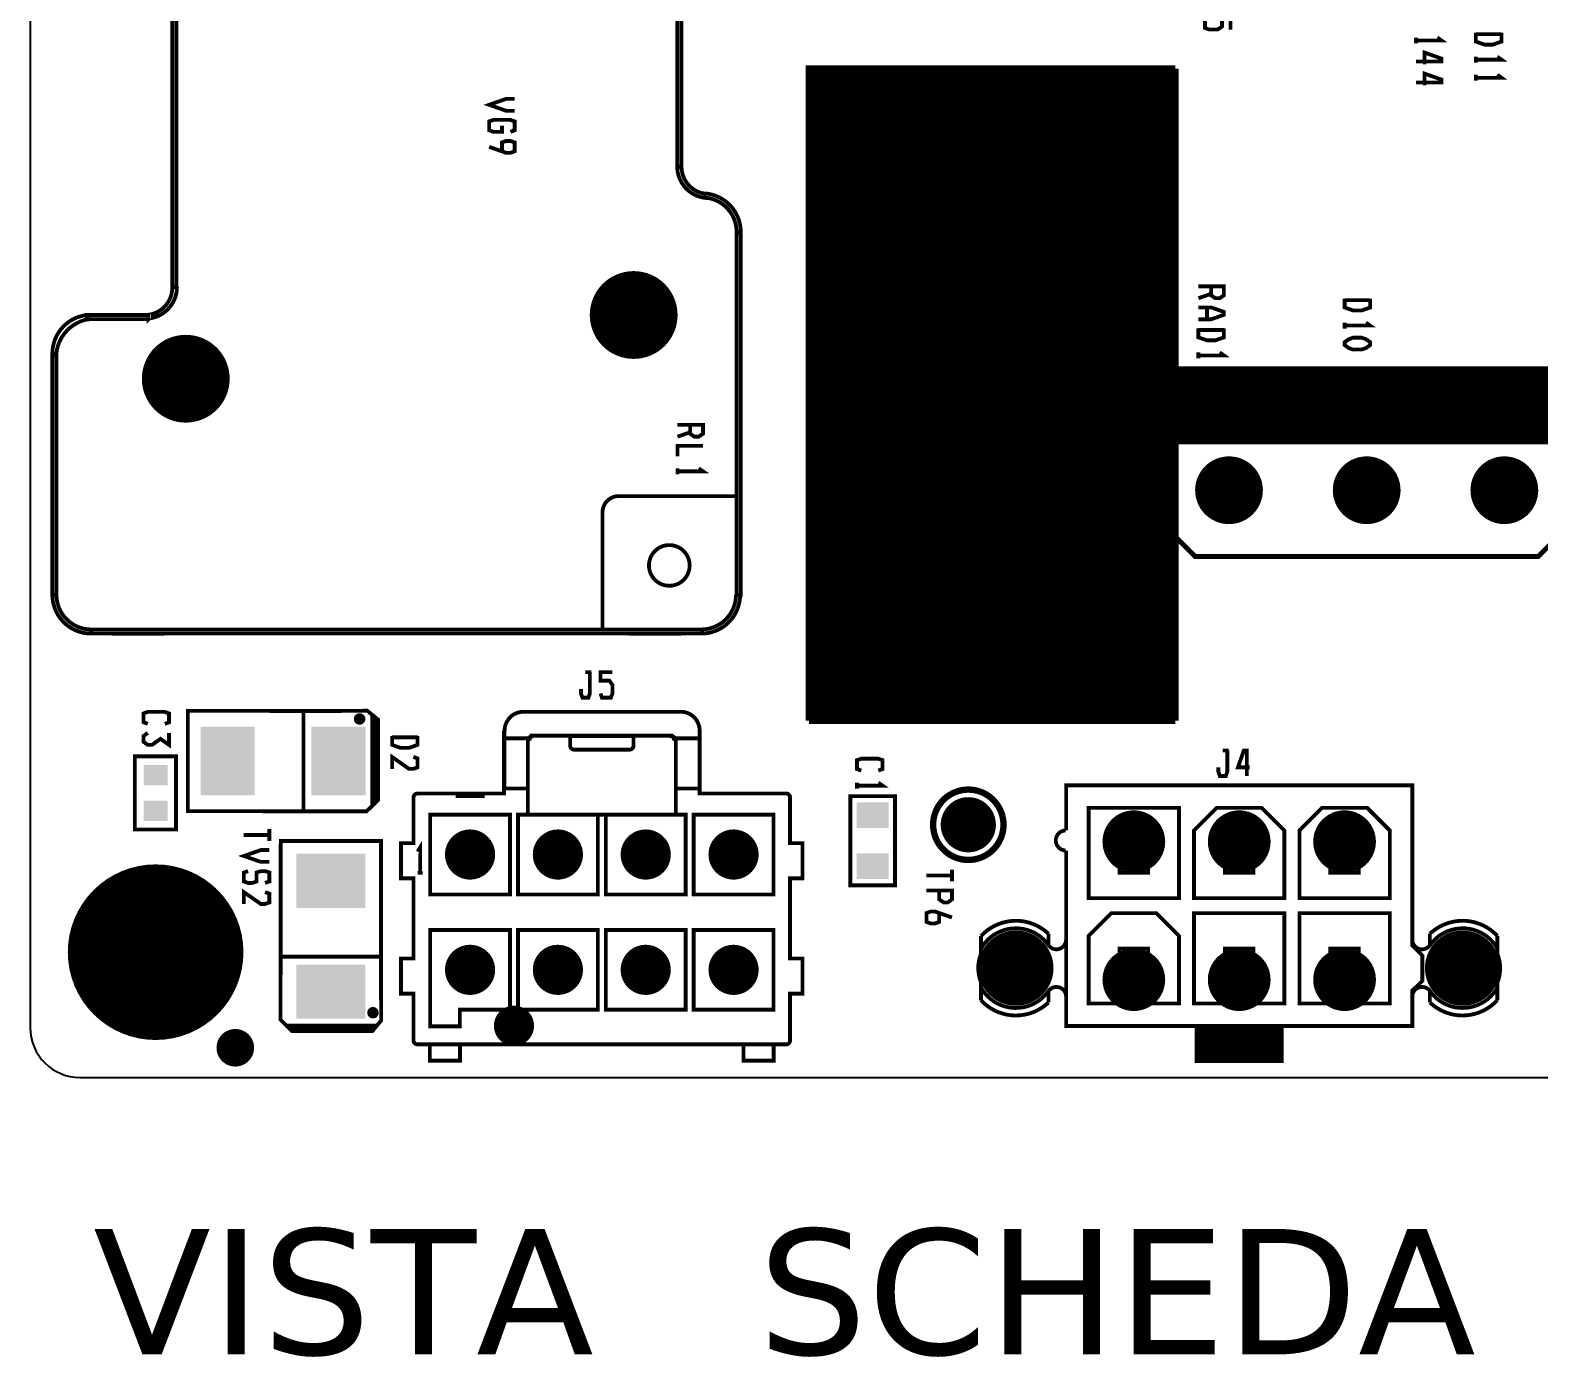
# Model space of a CAD drawing. Extents: x -8 to 204, y 99 to 321.
# Drawn here: x -7.7 to 52.4, y 98.7 to 151.6 of the extents above; entities that cross this region are included whole.
import ezdxf

# ---------------------------------------------------------------- set-up
doc = ezdxf.new("R2010")
doc.units = 0
doc.header["$MEASUREMENT"] = 0
doc.layers.get('0').update_dxf_attribs({"linetype": 'CONTINUOUS'})
for name, color, linetype in [('22-301-0_DRD', 1, 'CONTINUOUS'), ('22-301-0_SMT', 8, 'CONTINUOUS'), ('22-301-0_SST', 255, 'CONTINUOUS'), ('THRUHOLE_NPT', 12, 'CONTINUOUS')]:
    doc.layers.add(name, color=color, linetype=linetype)
doc.styles.get("Standard").update_dxf_attribs({"font": 'verdana.ttf', "height": 5})

# ---------------------------------------------------------------- blocks, each defined once
blk = doc.blocks.new('RECTANGLE_4')
blk.add_solid([(0.63627, 0.51308), (0.63627, -0.51308), (-0.63627, 0.51308), (-0.63627, -0.51308)])
blk = doc.blocks.new('RECTANGLE_6')
blk.add_solid([(0.4826, 0.4064), (0.4826, -0.4064), (-0.4826, 0.4064), (-0.4826, -0.4064)])
blk = doc.blocks.new('RECTANGLE_15')
blk.add_solid([(1.0795, 1.3716), (1.0795, -1.3716), (-1.0795, 1.3716), (-1.0795, -1.3716)])
blk = doc.blocks.new('RECTANGLE_19')
blk.add_solid([(1.3716, 1.0795), (1.3716, -1.0795), (-1.3716, 1.0795), (-1.3716, -1.0795)])
blk = doc.blocks.new('ROUND_20')
at = {"const_width": 1.35001}
blk.add_lwpolyline([(-0.675004, 0, 1), (0.675004, 0, 1)], format="xyb", close=True, dxfattribs=at)
blk = doc.blocks.new('ROUND_22')
at = {"const_width": 3.50012}
blk.add_lwpolyline([(-1.75006, 0, 1), (1.75006, 0, 1)], format="xyb", close=True, dxfattribs=at)
blk = doc.blocks.new('ROUND_27')
at = {"const_width": 1.24968}
blk.add_lwpolyline([(-0.62484, 0, 1), (0.62484, 0, 1)], format="xyb", close=True, dxfattribs=at)
blk = doc.blocks.new('ROUND_28')
at = {"const_width": 0.99949}
blk.add_lwpolyline([(-0.499744, 0, 1), (0.499744, 0, 1)], format="xyb", close=True, dxfattribs=at)
blk = doc.blocks.new('ROUND_44')
at = {"const_width": 1.75006}
blk.add_lwpolyline([(-0.87503, 0, 1), (0.87503, 0, 1)], format="xyb", close=True, dxfattribs=at)
blk = doc.blocks.new('ROUND_45')
at = {"const_width": 1.09982}
blk.add_lwpolyline([(-0.54991, 0, 1), (0.54991, 0, 1)], format="xyb", close=True, dxfattribs=at)
blk = doc.blocks.new('ROUND_71')
at = {"const_width": 0.7493}
blk.add_lwpolyline([(-0.37465, 0, 1), (0.37465, 0, 1)], format="xyb", close=True, dxfattribs=at)
blk = doc.blocks.new('ROUND_29')
at = {"const_width": 0.8001}
blk.add_lwpolyline([(-0.40005, 0, 1), (0.40005, 0, 1)], format="xyb", close=True, dxfattribs=at)
blk = doc.blocks.new('ROUND_26')
at = {"const_width": 1.49987}
blk.add_lwpolyline([(-0.749934, 0, 1), (0.749934, 0, 1)], format="xyb", close=True, dxfattribs=at)

msp = doc.modelspace()

# ---------------------------------------------------------------- linework, layer by layer
at = {"layer": '22-301-0_DRD'}
for p, q in [((-7.697, 319.11), (-7.697, 111.811)), ((-5.698, 109.812), (92.3, 109.812))]:
    msp.add_line(p, q, dxfattribs=at)
msp.add_arc((-5.698, 111.811), 1.999, 180, 270, dxfattribs=at)
at = {"layer": '22-301-0_SMT', "const_width": 0.254}
for points in [[(37.942, 150.035), (23.337, 150.035), (23.337, 124.036)], [(37.942, 149.969), (23.337, 149.969)], [(37.942, 149.741), (23.337, 149.741)], [(23.438, 150.035), (23.438, 124.036)], [(23.667, 150.035), (23.667, 124.036)], [(23.895, 150.035), (23.895, 124.036)], [(24.124, 150.035), (24.124, 124.036)], [(24.353, 150.035), (24.353, 124.036)], [(24.581, 150.035), (24.581, 124.036)], [(24.81, 150.035), (24.81, 124.036)], [(25.038, 150.035), (25.038, 124.036)], [(25.267, 150.035), (25.267, 124.036)], [(25.496, 150.035), (25.496, 124.036)], [(25.724, 150.035), (25.724, 124.036)], [(25.953, 150.035), (25.953, 124.036)], [(26.181, 150.035), (26.181, 124.036)], [(26.41, 150.035), (26.41, 124.036)], [(26.639, 150.035), (26.639, 124.036)], [(26.867, 150.035), (26.867, 124.036)], [(27.096, 150.035), (27.096, 124.036)], [(27.324, 150.035), (27.324, 124.036)], [(27.553, 150.035), (27.553, 124.036)], [(27.782, 150.035), (27.782, 124.036)], [(28.01, 150.035), (28.01, 124.036)], [(28.239, 150.035), (28.239, 124.036)], [(28.467, 150.035), (28.467, 124.036)], [(28.696, 150.035), (28.696, 124.036)], [(28.925, 150.035), (28.925, 124.036)], [(29.153, 150.035), (29.153, 124.036)], [(29.382, 150.035), (29.382, 124.036)], [(29.61, 150.035), (29.61, 124.036)], [(29.839, 150.035), (29.839, 124.036)], [(30.068, 150.035), (30.068, 124.036)], [(30.296, 150.035), (30.296, 124.036)], [(30.525, 150.035), (30.525, 124.036)], [(30.753, 150.035), (30.753, 124.036)], [(30.982, 150.035), (30.982, 124.036)], [(31.211, 150.035), (31.211, 124.036)], [(31.439, 150.035), (31.439, 124.036)], [(31.668, 150.035), (31.668, 124.036)], [(31.896, 150.035), (31.896, 124.036)], [(32.125, 150.035), (32.125, 124.036)], [(32.354, 150.035), (32.354, 124.036)], [(32.582, 150.035), (32.582, 124.036)], [(32.811, 150.035), (32.811, 124.036)], [(33.039, 150.035), (33.039, 124.036)], [(33.268, 150.035), (33.268, 124.036)], [(33.497, 150.035), (33.497, 124.036)], [(33.725, 150.035), (33.725, 124.036)], [(33.954, 150.035), (33.954, 124.036)], [(34.182, 150.035), (34.182, 124.036)], [(34.411, 150.035), (34.411, 124.036)], [(34.64, 150.035), (34.64, 124.036)], [(34.868, 150.035), (34.868, 124.036)], [(35.097, 150.035), (35.097, 124.036)], [(35.325, 150.035), (35.325, 124.036)], [(35.554, 150.035), (35.554, 124.036)], [(35.783, 150.035), (35.783, 124.036)], [(36.011, 150.035), (36.011, 124.036)], [(36.24, 150.035), (36.24, 124.036)], [(36.468, 150.035), (36.468, 124.036)], [(36.697, 150.035), (36.697, 124.036)], [(36.926, 150.035), (36.926, 124.036)], [(37.154, 150.035), (37.154, 124.036)], [(37.383, 150.035), (37.383, 124.036)], [(37.611, 150.035), (37.611, 124.036)], [(37.84, 150.035), (37.84, 124.036)], [(67.787, 150.035), (53.182, 150.035), (53.182, 138.052), (53.055, 138.036), (37.942, 138.036)], [(37.942, 150.035), (37.942, 138.036)], [(37.942, 149.512), (23.337, 149.512)], [(37.942, 149.283), (23.337, 149.283)], [(37.942, 149.055), (23.337, 149.055)], [(37.942, 148.826), (23.337, 148.826)], [(37.942, 148.598), (23.337, 148.598)], [(37.942, 148.369), (23.337, 148.369)], [(37.942, 148.14), (23.337, 148.14)], [(37.942, 147.912), (23.337, 147.912)], [(37.942, 147.683), (23.337, 147.683)], [(37.942, 147.455), (23.337, 147.455)], [(37.942, 147.226), (23.337, 147.226)], [(37.942, 146.997), (23.337, 146.997)], [(37.942, 146.769), (23.337, 146.769)], [(37.942, 146.54), (23.337, 146.54)], [(37.942, 146.312), (23.337, 146.312)], [(37.942, 146.083), (23.337, 146.083)], [(37.942, 145.854), (23.337, 145.854)], [(37.942, 145.626), (23.337, 145.626)], [(37.942, 145.397), (23.337, 145.397)], [(37.942, 145.169), (23.337, 145.169)], [(37.942, 144.94), (23.337, 144.94)], [(37.942, 144.711), (23.337, 144.711)], [(37.942, 144.483), (23.337, 144.483)], [(37.942, 144.254), (23.337, 144.254)], [(37.942, 144.026), (23.337, 144.026)], [(37.942, 143.797), (23.337, 143.797)], [(37.942, 143.568), (23.337, 143.568)], [(37.942, 143.34), (23.337, 143.34)], [(37.942, 143.111), (23.337, 143.111)], [(37.942, 142.883), (23.337, 142.883)], [(37.942, 142.654), (23.337, 142.654)], [(37.942, 142.425), (23.337, 142.425)], [(37.942, 142.197), (23.337, 142.197)], [(37.942, 141.968), (23.337, 141.968)], [(37.942, 141.74), (23.337, 141.74)], [(37.942, 141.511), (23.337, 141.511)], [(37.942, 141.282), (23.337, 141.282)], [(37.942, 141.054), (23.337, 141.054)], [(37.942, 140.825), (23.337, 140.825)], [(37.942, 140.597), (23.337, 140.597)], [(37.942, 140.368), (23.337, 140.368)], [(37.942, 140.139), (23.337, 140.139)], [(37.942, 139.911), (23.337, 139.911)], [(37.942, 139.682), (23.337, 139.682)], [(37.942, 139.454), (23.337, 139.454)], [(37.942, 139.225), (23.337, 139.225)], [(37.942, 138.996), (23.337, 138.996)], [(37.942, 138.768), (23.337, 138.768)], [(37.942, 138.539), (23.337, 138.539)], [(37.942, 138.311), (23.337, 138.311)], [(37.942, 138.082), (23.337, 138.082)], [(67.787, 137.853), (23.337, 137.853)], [(67.787, 137.625), (23.337, 137.625)], [(38.069, 138.036), (38.069, 136.035)], [(38.297, 138.036), (38.297, 136.035)], [(38.526, 138.036), (38.526, 136.035)], [(38.754, 138.036), (38.754, 136.035)], [(38.983, 138.036), (38.983, 136.035)], [(39.212, 138.036), (39.212, 136.035)], [(39.44, 138.036), (39.44, 136.035)], [(39.669, 138.036), (39.669, 136.035)], [(39.897, 138.036), (39.897, 136.035)], [(40.126, 138.036), (40.126, 136.035)], [(40.355, 138.036), (40.355, 136.035)], [(40.583, 138.036), (40.583, 136.035)], [(40.812, 138.036), (40.812, 136.035)], [(41.04, 138.036), (41.04, 136.035)], [(41.269, 138.036), (41.269, 136.035)], [(41.498, 138.036), (41.498, 136.035)], [(41.726, 138.036), (41.726, 136.035)], [(41.955, 138.036), (41.955, 136.035)], [(42.183, 138.036), (42.183, 136.035)], [(42.412, 138.036), (42.412, 136.035)], [(42.641, 138.036), (42.641, 136.035)], [(42.869, 138.036), (42.869, 136.035)], [(43.098, 138.036), (43.098, 136.035)], [(43.326, 138.036), (43.326, 136.035)], [(43.555, 138.036), (43.555, 136.035)], [(43.784, 138.036), (43.784, 136.035)], [(44.012, 138.036), (44.012, 136.035)], [(44.241, 138.036), (44.241, 136.035)], [(44.469, 138.036), (44.469, 136.035)], [(44.698, 138.036), (44.698, 136.035)], [(44.927, 138.036), (44.927, 136.035)], [(45.155, 138.036), (45.155, 136.035)], [(45.384, 138.036), (45.384, 136.035)], [(45.612, 138.036), (45.612, 136.035)], [(45.841, 138.036), (45.841, 136.035)], [(46.07, 138.036), (46.07, 136.035)], [(46.298, 138.036), (46.298, 136.035)], [(46.527, 138.036), (46.527, 136.035)], [(46.755, 138.036), (46.755, 136.035)], [(46.984, 138.036), (46.984, 136.035)], [(47.213, 138.036), (47.213, 136.035)], [(47.441, 138.036), (47.441, 136.035)], [(47.67, 138.036), (47.67, 136.035)], [(47.898, 138.036), (47.898, 136.035)], [(48.127, 138.036), (48.127, 136.035)], [(48.356, 138.036), (48.356, 136.035)], [(48.584, 138.036), (48.584, 136.035)], [(48.813, 138.036), (48.813, 136.035)], [(49.041, 138.036), (49.041, 136.035)], [(49.27, 138.036), (49.27, 136.035)], [(49.499, 138.036), (49.499, 136.035)], [(49.727, 138.036), (49.727, 136.035)], [(49.956, 138.036), (49.956, 136.035)], [(50.184, 138.036), (50.184, 136.035)], [(50.413, 138.036), (50.413, 136.035)], [(50.642, 138.036), (50.642, 136.035)], [(50.87, 138.036), (50.87, 136.035)], [(51.099, 138.036), (51.099, 136.035)], [(51.327, 138.036), (51.327, 136.035)], [(51.556, 138.036), (51.556, 136.035)], [(51.785, 138.036), (51.785, 136.035)], [(52.013, 138.036), (52.013, 136.035)], [(52.242, 138.036), (52.242, 136.035)], [(52.47, 138.036), (52.47, 136.035)], [(67.787, 137.396), (23.337, 137.396)], [(67.787, 137.168), (23.337, 137.168)], [(67.787, 136.939), (23.337, 136.939)], [(67.787, 136.71), (23.337, 136.71)], [(67.787, 136.482), (23.337, 136.482)], [(67.787, 136.253), (23.337, 136.253)], [(67.787, 136.025), (23.337, 136.025)], [(37.942, 135.796), (23.337, 135.796)], [(37.942, 136.035), (37.942, 124.036)], [(53.182, 136.035), (37.942, 136.035)], [(37.942, 135.567), (23.337, 135.567)], [(37.942, 135.339), (23.337, 135.339)], [(37.942, 135.11), (23.337, 135.11)], [(37.942, 134.882), (23.337, 134.882)], [(37.942, 134.653), (23.337, 134.653)], [(37.942, 134.424), (23.337, 134.424)], [(37.942, 134.196), (23.337, 134.196)], [(37.942, 133.967), (23.337, 133.967)], [(37.942, 133.739), (23.337, 133.739)], [(37.942, 133.51), (23.337, 133.51)], [(37.942, 133.281), (23.337, 133.281)], [(37.942, 133.053), (23.337, 133.053)], [(37.942, 132.824), (23.337, 132.824)], [(37.942, 132.596), (23.337, 132.596)], [(37.942, 132.367), (23.337, 132.367)], [(37.942, 132.138), (23.337, 132.138)], [(37.942, 131.91), (23.337, 131.91)], [(37.942, 131.681), (23.337, 131.681)], [(37.942, 131.453), (23.337, 131.453)], [(37.942, 131.224), (23.337, 131.224)], [(37.942, 130.995), (23.337, 130.995)], [(37.942, 130.767), (23.337, 130.767)], [(37.942, 130.538), (23.337, 130.538)], [(37.942, 130.31), (23.337, 130.31)], [(37.942, 130.081), (23.337, 130.081)], [(37.942, 129.852), (23.337, 129.852)], [(37.942, 129.624), (23.337, 129.624)], [(37.942, 129.395), (23.337, 129.395)], [(37.942, 129.167), (23.337, 129.167)], [(37.942, 128.938), (23.337, 128.938)], [(37.942, 128.709), (23.337, 128.709)], [(37.942, 128.481), (23.337, 128.481)], [(37.942, 128.252), (23.337, 128.252)], [(37.942, 128.024), (23.337, 128.024)], [(37.942, 127.795), (23.337, 127.795)], [(37.942, 127.566), (23.337, 127.566)], [(37.942, 127.338), (23.337, 127.338)], [(37.942, 127.109), (23.337, 127.109)], [(37.942, 126.881), (23.337, 126.881)], [(37.942, 126.652), (23.337, 126.652)], [(37.942, 126.423), (23.337, 126.423)], [(37.942, 126.195), (23.337, 126.195)], [(37.942, 125.966), (23.337, 125.966)], [(37.942, 125.738), (23.337, 125.738)], [(37.942, 125.509), (23.337, 125.509)], [(37.942, 125.28), (23.337, 125.28)], [(37.942, 125.052), (23.337, 125.052)], [(37.942, 124.823), (23.337, 124.823)], [(37.942, 124.595), (23.337, 124.595)], [(37.942, 124.366), (23.337, 124.366)], [(37.942, 124.137), (23.337, 124.137)], [(23.563, 124.036), (23.337, 124.036)], [(37.942, 124.036), (23.563, 124.036)]]:
    msp.add_lwpolyline(points, dxfattribs=at)
at = {"layer": '22-301-0_SST'}
for points, const_width in [([(-1.868, 141.305), (-2.033, 141.305), (-2.033, 158.478), (-1.868, 158.478), (-1.868, 141.305)], 0.152), ([(18.259, 146.126), (18.259, 158.478), (18.094, 158.478), (18.094, 146.126), (18.259, 146.126)], 0.152), ([(39.29, 152.067), (39.12, 152.006), (39.12, 151.651), (39.29, 151.592), (39.628, 151.592), (39.798, 151.712), (39.798, 152.067), (40.136, 152.067), (40.136, 151.592)], 0.152), ([(49.915, 151.465), (49.915, 151.11), (50.256, 150.99), (50.593, 150.99), (50.931, 151.11), (50.931, 151.465)], 0.152), ([(47.525, 151.036), (47.525, 151.272)], 0.152), ([(47.525, 151.155), (48.541, 151.155), (48.371, 151.272)], 0.152), ([(49.915, 151.407), (50.931, 151.407)], 0.152), ([(47.863, 150.198), (47.863, 150.673), (48.541, 150.434), (48.541, 150.317), (47.525, 150.317)], 0.152), ([(49.915, 150.271), (49.915, 150.508)], 0.152), ([(49.915, 150.391), (50.931, 150.391), (50.764, 150.508)], 0.152), ([(53.817, 137.671), (37.307, 137.671), (37.307, 149.736), (34.767, 149.736), (34.767, 142.751), (32.862, 142.751), (32.862, 149.736), (30.322, 149.736), (30.322, 145.926), (26.512, 149.736), (24.607, 149.736), (24.607, 147.831), (28.417, 144.021), (23.972, 144.021), (23.972, 141.481), (28.417, 137.036), (23.972, 132.591), (23.972, 130.051), (28.417, 130.051), (24.607, 126.241), (24.607, 124.336), (27.147, 124.336), (30.322, 127.511), (30.322, 124.336), (32.862, 124.336), (32.862, 131.321), (34.767, 131.321), (34.767, 124.336)], 0.203), ([(47.863, 149.36), (47.863, 149.835), (48.541, 149.596), (48.541, 149.479), (47.525, 149.479)], 0.152), ([(49.915, 149.553), (49.915, 149.789)], 0.152), ([(49.915, 149.669), (50.931, 149.669), (50.764, 149.789)], 0.152), ([(11.61, 148.351), (11.269, 148.351), (10.594, 148.59), (11.269, 148.826), (11.61, 148.826)], 0.152), ([(11.102, 147.752), (11.102, 147.513), (10.761, 147.513), (10.594, 147.574), (10.594, 147.93), (10.761, 147.988), (11.439, 147.988), (11.61, 147.93), (11.61, 147.574), (11.439, 147.513)], 0.152), ([(11.102, 146.736), (11.102, 147.091), (11.269, 147.15), (11.439, 147.15), (11.61, 147.091), (11.61, 146.736), (11.439, 146.675), (11.269, 146.675), (10.594, 146.914)], 0.152), ([(20.454, 129.055), (20.619, 129.055), (20.619, 143.5), (20.454, 143.5), (20.454, 129.055)], 0.152), ([(39.364, 141.351), (39.364, 140.995), (39.534, 140.879), (39.704, 140.879), (39.872, 140.995), (39.872, 141.351), (38.856, 141.351)], 0.152), ([(39.364, 141.056), (38.856, 140.879)], 0.152), ([(44.683, 140.866), (44.683, 140.51), (45.023, 140.391), (45.361, 140.391), (45.699, 140.51), (45.699, 140.866)], 0.152), ([(44.683, 140.805), (45.699, 140.805)], 0.152), ([(-3.128, 140.211), (-3.003, 140.211), (-3.003, 140.045), (-5.269, 140.045), (-5.442, 140.033), (-5.442, 140.211), (-3.128, 140.211)], 0.152), ([(-2.952, 140.084), (-2.975, 140.058), (-2.975, 140.071)], 0.152), ([(38.856, 140.04), (39.364, 140.04), (39.872, 140.218), (39.872, 140.335), (39.364, 140.513), (38.856, 140.513)], 0.152), ([(39.196, 140.04), (39.196, 140.513)], 0.152), ([(38.856, 139.675), (38.856, 139.319), (39.196, 139.202), (39.534, 139.202), (39.872, 139.319), (39.872, 139.675)], 0.152), ([(38.856, 139.616), (39.872, 139.616)], 0.152), ([(44.683, 139.672), (44.683, 139.908)], 0.152), ([(44.683, 139.789), (45.699, 139.789), (45.531, 139.908)], 0.152), ([(44.683, 139.128), (44.853, 139.248), (45.023, 139.306), (45.361, 139.306), (45.531, 139.248), (45.699, 139.128), (45.699, 139.012), (45.531, 138.892), (45.361, 138.834), (45.023, 138.834), (44.853, 138.892), (44.683, 139.012), (44.683, 139.128)], 0.152), ([(-6.813, 129.055), (-6.648, 129.055), (-6.648, 138.666), (-6.813, 138.666), (-6.813, 129.055)], 0.152), ([(38.856, 138.481), (38.856, 138.72)], 0.152), ([(38.856, 138.6), (39.872, 138.6), (39.704, 138.72)], 0.152), ([(34.767, 124.336), (37.307, 124.336), (37.307, 136.401), (53.817, 136.401)], 0.203), ([(18.605, 135.834), (18.605, 135.478), (18.772, 135.359), (18.942, 135.359), (19.113, 135.478), (19.113, 135.834), (18.097, 135.834)], 0.152), ([(52.674, 135.867), (53.766, 135.867), (53.766, 131.956), (52.394, 130.584), (38.729, 130.584), (37.357, 131.956), (37.357, 135.867), (52.674, 135.867)], 0.203), ([(53.766, 135.867), (53.766, 135.156), (37.357, 135.156)], 0.203), ([(53.74, 135.867), (37.357, 135.842)], 0.203), ([(37.357, 135.842), (37.357, 135.156)], 0.203), ([(37.551, 135.842), (37.551, 135.156)], 0.203), ([(37.733, 135.842), (37.733, 135.156)], 0.203), ([(37.916, 135.842), (37.916, 135.156)], 0.203), ([(38.099, 135.842), (38.099, 135.156)], 0.203), ([(38.282, 135.842), (38.282, 135.156)], 0.203), ([(38.465, 135.844), (38.465, 135.156)], 0.203), ([(38.648, 135.844), (38.648, 135.156)], 0.203), ([(38.831, 135.844), (38.831, 135.156)], 0.203), ([(39.014, 135.844), (39.014, 135.156)], 0.203), ([(39.196, 135.844), (39.196, 135.156)], 0.203), ([(39.379, 135.844), (39.379, 135.156)], 0.203), ([(39.562, 135.844), (39.562, 135.156)], 0.203), ([(39.745, 135.844), (39.745, 135.156)], 0.203), ([(39.928, 135.844), (39.928, 135.156)], 0.203), ([(40.111, 135.847), (40.111, 135.156)], 0.203), ([(40.294, 135.847), (40.294, 135.156)], 0.203), ([(40.477, 135.847), (40.477, 135.156)], 0.203), ([(40.659, 135.847), (40.659, 135.156)], 0.203), ([(40.842, 135.847), (40.842, 135.156)], 0.203), ([(41.025, 135.847), (41.025, 135.156)], 0.203), ([(41.208, 135.847), (41.208, 135.156)], 0.203), ([(41.391, 135.847), (41.391, 135.156)], 0.203), ([(41.574, 135.847), (41.574, 135.156)], 0.203), ([(41.757, 135.849), (41.757, 135.156)], 0.203), ([(41.94, 135.849), (41.94, 135.156)], 0.203), ([(42.123, 135.849), (42.123, 135.156)], 0.203), ([(42.305, 135.849), (42.305, 135.156)], 0.203), ([(42.488, 135.849), (42.488, 135.156)], 0.203), ([(42.671, 135.849), (42.671, 135.156)], 0.203), ([(42.854, 135.849), (42.854, 135.156)], 0.203), ([(43.037, 135.849), (43.037, 135.156)], 0.203), ([(43.22, 135.849), (43.22, 135.156)], 0.203), ([(43.403, 135.852), (43.403, 135.156)], 0.203), ([(43.586, 135.852), (43.586, 135.156)], 0.203), ([(43.768, 135.852), (43.768, 135.156)], 0.203), ([(43.951, 135.852), (43.951, 135.156)], 0.203), ([(44.134, 135.852), (44.134, 135.156)], 0.203), ([(44.317, 135.852), (44.317, 135.156)], 0.203), ([(44.5, 135.852), (44.5, 135.156)], 0.203), ([(44.683, 135.852), (44.683, 135.156)], 0.203), ([(44.866, 135.852), (44.866, 135.156)], 0.203), ([(45.049, 135.854), (45.049, 135.156)], 0.203), ([(45.231, 135.854), (45.231, 135.156)], 0.203), ([(45.414, 135.854), (45.414, 135.156)], 0.203), ([(45.597, 135.854), (45.597, 135.156)], 0.203), ([(45.78, 135.854), (45.78, 135.156)], 0.203), ([(45.963, 135.854), (45.963, 135.156)], 0.203), ([(46.146, 135.854), (46.146, 135.156)], 0.203), ([(46.329, 135.854), (46.329, 135.156)], 0.203), ([(46.512, 135.854), (46.512, 135.156)], 0.203), ([(46.695, 135.857), (46.695, 135.156)], 0.203), ([(46.877, 135.857), (46.877, 135.156)], 0.203), ([(47.06, 135.857), (47.06, 135.156)], 0.203), ([(47.243, 135.857), (47.243, 135.156)], 0.203), ([(47.426, 135.857), (47.426, 135.156)], 0.203), ([(47.609, 135.857), (47.609, 135.156)], 0.203), ([(47.792, 135.857), (47.792, 135.156)], 0.203), ([(47.975, 135.857), (47.975, 135.156)], 0.203), ([(48.158, 135.857), (48.158, 135.156)], 0.203), ([(48.34, 135.859), (48.34, 135.156)], 0.203), ([(48.523, 135.859), (48.523, 135.156)], 0.203), ([(48.706, 135.859), (48.706, 135.156)], 0.203), ([(48.889, 135.859), (48.889, 135.156)], 0.203), ([(49.072, 135.859), (49.072, 135.156)], 0.203), ([(49.255, 135.859), (49.255, 135.156)], 0.203), ([(49.438, 135.859), (49.438, 135.156)], 0.203), ([(49.621, 135.859), (49.621, 135.156)], 0.203), ([(49.803, 135.859), (49.803, 135.156)], 0.203), ([(49.986, 135.862), (49.986, 135.156)], 0.203), ([(50.169, 135.862), (50.169, 135.156)], 0.203), ([(50.352, 135.862), (50.352, 135.156)], 0.203), ([(50.535, 135.862), (50.535, 135.156)], 0.203), ([(50.718, 135.862), (50.718, 135.156)], 0.203), ([(50.901, 135.862), (50.901, 135.156)], 0.203), ([(51.084, 135.862), (51.084, 135.156)], 0.203), ([(51.267, 135.862), (51.267, 135.156)], 0.203), ([(51.449, 135.862), (51.449, 135.156)], 0.203), ([(51.632, 135.865), (51.632, 135.156)], 0.203), ([(51.815, 135.865), (51.815, 135.156)], 0.203), ([(51.998, 135.865), (51.998, 135.156)], 0.203), ([(52.181, 135.865), (52.181, 135.156)], 0.203), ([(52.364, 135.865), (52.364, 135.156)], 0.203), ([(18.605, 135.537), (18.097, 135.359)], 0.152), ([(53.766, 135.715), (37.357, 135.715)], 0.203), ([(53.766, 135.532), (37.357, 135.532)], 0.203), ([(53.766, 135.349), (37.357, 135.349)], 0.203), ([(18.097, 134.579), (18.097, 134.996), (19.113, 134.996)], 0.152), ([(18.097, 133.861), (18.097, 134.097)], 0.152), ([(18.097, 133.98), (19.113, 133.98), (18.942, 134.097)], 0.152), ([(20.454, 132.992), (19.354, 132.992), (15.752, 132.992)], 0.152), ([(15.112, 132.352), (15.112, 128.775), (15.112, 127.676)], 0.152), ([(-5.269, 127.676), (19.075, 127.676), (19.075, 127.511), (18.259, 127.511), (17.233, 127.508), (17.185, 127.508), (16.159, 127.511), (-2.353, 127.511), (-3.379, 127.508), (-3.427, 127.508), (-4.453, 127.511), (-5.269, 127.511), (-5.269, 127.676)], 0.152), ([(14.251, 125.296), (14.251, 125.125), (14.312, 124.958), (14.548, 124.958), (14.607, 125.125), (14.607, 125.974)], 0.152), ([(14.668, 125.974), (14.429, 125.974)], 0.152), ([(15.031, 125.125), (15.089, 124.958), (15.445, 124.958), (15.506, 125.125), (15.506, 125.466), (15.386, 125.633), (15.031, 125.633), (15.031, 125.974), (15.506, 125.974)], 0.152), ([(-3.011, 123.914), (-3.178, 123.975), (-3.178, 124.33), (-3.011, 124.389), (-2.333, 124.389), (-2.165, 124.33), (-2.165, 123.975), (-2.333, 123.914)], 0.152), ([(4.576, 124.427), (0.223, 124.429), (-1.416, 124.429), (-1.416, 120.432), (5.709, 120.424), (6.166, 120.881), (6.166, 124.082), (5.734, 124.437), (4.576, 124.427)], 0.152), ([(3.194, 124.386), (3.194, 120.449)], 0.152), ([(18.226, 124.394), (11.937, 124.394)], 0.152), ([(11.96, 124.394), (18.249, 124.394)], 0.152), ([(5.572, 124.056), (5.285, 124.056)], 0.152), ([(5.554, 124.193), (5.303, 124.193)], 0.152), ([(5.379, 124.249), (5.379, 123.962)], 0.152), ([(5.516, 124.231), (5.516, 123.98)], 0.152), ([(5.861, 124.336), (5.912, 124.285)], 0.152), ([(5.861, 124.336), (5.963, 124.234), (5.938, 124.209), (5.938, 120.703)], 0.152), ([(5.912, 124.285), (5.963, 124.209)], 0.152), ([(6.098, 124.097), (5.938, 124.097)], 0.152), ([(6.115, 123.96), (5.938, 123.96)], 0.152), ([(6.115, 123.822), (5.938, 123.822)], 0.152), ([(5.963, 124.209), (6.115, 124.082)], 0.152), ([(5.963, 124.209), (5.963, 120.729)], 0.152), ([(6.1, 124.094), (6.1, 120.866)], 0.152), ([(6.115, 124.082), (6.115, 120.881)], 0.152), ([(-3.011, 123.551), (-3.178, 123.431), (-3.178, 123.195), (-3.011, 123.076), (-2.841, 123.076), (-2.503, 123.314), (-2.165, 123.076), (-2.165, 123.551)], 0.152), ([(6.115, 123.685), (5.938, 123.685)], 0.152), ([(6.115, 123.548), (5.938, 123.548)], 0.152), ([(6.115, 123.411), (5.938, 123.411)], 0.152), ([(6.115, 123.274), (5.938, 123.274)], 0.152), ([(6.725, 123.431), (6.725, 123.076), (7.063, 122.956), (7.401, 122.956), (7.741, 123.076), (7.741, 123.431)], 0.152), ([(6.725, 123.373), (7.741, 123.373)], 0.152), ([(15.242, 120.294), (14.922, 120.294), (12.283, 120.294), (12.133, 120.294), (12.133, 121.206), (12.133, 121.336), (12.133, 121.623), (12.133, 123.292), (12.138, 123.335), (11.183, 123.335), (11.183, 123.642)], 0.152), ([(11.183, 121.336), (11.183, 121.623), (11.183, 123.335)], 0.152), ([(11.206, 121.336), (11.206, 121.623), (11.206, 123.335), (11.206, 123.642)], 0.152), ([(12.283, 123.441), (12.138, 123.335)], 0.152), ([(18.031, 120.294), (18.422, 120.294), (18.422, 117.114), (15.242, 117.114), (15.242, 120.294), (17.881, 120.294), (18.031, 120.294), (18.031, 121.206), (18.031, 121.336), (18.031, 121.623), (18.031, 123.292), (18.026, 123.335), (17.881, 123.441), (12.283, 123.441), (12.283, 123.337)], 0.152), ([(13.822, 123.035), (13.822, 123.187), (13.822, 123.337), (13.822, 123.421), (16.342, 123.421), (16.342, 123.337), (16.342, 123.187)], 0.152), ([(16.342, 123.187), (16.342, 123.035)], 0.152), ([(17.881, 123.441), (17.881, 123.337)], 0.152), ([(18.981, 123.335), (18.026, 123.335)], 0.152), ([(18.981, 121.336), (18.981, 121.623), (18.981, 123.335), (18.981, 123.642)], 0.152), ([(-3.524, 122.621), (-3.524, 119.7), (-1.886, 119.7), (-1.886, 122.621), (-3.524, 122.621)], 0.152), ([(6.115, 123.137), (5.938, 123.137)], 0.152), ([(6.115, 122.999), (5.938, 122.999)], 0.152), ([(6.115, 122.862), (5.938, 122.862)], 0.152), ([(6.115, 122.725), (5.938, 122.725)], 0.152), ([(6.115, 122.588), (5.938, 122.588)], 0.152), ([(6.725, 122.118), (6.725, 122.593), (7.401, 122.118), (7.571, 122.118), (7.741, 122.179), (7.741, 122.535), (7.571, 122.593)], 0.152), ([(16.192, 122.885), (13.972, 122.885)], 0.152), ([(39.651, 122.177), (39.651, 122.006), (39.71, 121.836), (39.948, 121.836), (40.007, 122.006), (40.007, 122.852)], 0.152), ([(40.065, 122.852), (39.829, 122.852)], 0.152), ([(40.903, 122.177), (40.431, 122.177), (40.667, 122.852), (40.786, 122.852), (40.786, 121.836)], 0.152), ([(6.115, 122.451), (5.938, 122.451)], 0.152), ([(6.115, 122.314), (5.938, 122.314)], 0.152), ([(6.115, 122.177), (5.938, 122.177)], 0.152), ([(6.115, 122.039), (5.938, 122.039)], 0.152), ([(25.422, 122.05), (25.252, 122.11), (25.252, 122.466), (25.422, 122.524), (26.1, 122.524), (26.268, 122.466), (26.268, 122.11), (26.1, 122.05)], 0.152), ([(6.115, 121.902), (5.938, 121.902)], 0.152), ([(6.115, 121.765), (5.938, 121.765)], 0.152), ([(6.115, 121.628), (5.938, 121.628)], 0.152), ([(6.115, 121.491), (5.938, 121.491)], 0.152), ([(25.252, 121.331), (25.252, 121.567)], 0.152), ([(25.252, 121.45), (26.268, 121.45), (26.1, 121.567)], 0.152), ([(47.38, 113.04), (47.38, 113.276), (47.782, 113.675), (47.782, 114.676), (47.38, 115.075), (47.38, 115.311), (47.38, 121.465), (33.583, 121.465), (33.583, 119.664)], 0.152), ([(6.115, 121.354), (5.938, 121.354)], 0.152), ([(6.115, 121.216), (5.938, 121.216)], 0.152), ([(6.115, 121.079), (5.938, 121.079)], 0.152), ([(6.115, 120.942), (5.938, 120.942)], 0.152), ([(6.115, 120.881), (5.938, 120.703)], 0.152), ([(6.039, 120.805), (5.938, 120.805)], 0.152), ([(7.581, 120.985), (7.581, 119.154), (7.081, 119.154), (7.081, 117.754), (7.581, 117.754), (7.581, 114.557), (7.081, 114.557), (7.081, 113.157), (7.581, 113.157), (7.581, 111.288)], 0.152), ([(12.133, 121.336), (11.183, 121.336), (11.183, 121.206), (11.183, 121.135), (10.332, 121.135), (9.331, 121.135), (7.731, 121.135)], 0.152), ([(9.331, 121.135), (9.331, 121.036), (10.332, 121.036), (10.332, 121.135)], 0.152), ([(22.43, 121.135), (18.981, 121.135), (18.981, 121.206), (18.981, 121.336), (18.031, 121.336)], 0.152), ([(22.582, 111.288), (22.582, 113.157), (23.08, 113.157), (23.08, 114.557), (22.582, 114.557), (22.582, 117.754), (23.08, 117.754), (23.08, 119.154), (22.582, 119.154), (22.582, 120.985)], 0.152), ([(26.766, 117.478), (26.766, 121.034), (24.988, 121.034), (24.988, 117.478), (26.766, 117.478)], 0.152), ([(8.241, 120.294), (8.241, 117.114), (11.422, 117.114), (11.422, 120.294), (8.241, 120.294)], 0.152), ([(12.133, 120.294), (11.742, 120.294), (11.742, 117.114), (14.922, 117.114), (14.922, 120.294)], 0.152), ([(18.742, 120.294), (18.742, 117.114), (21.922, 117.114), (21.922, 120.294), (18.742, 120.294)], 0.152), ([(34.482, 120.564), (34.482, 116.964), (38.081, 116.964), (38.081, 120.564), (34.482, 120.564)], 0.152), ([(39.583, 120.564), (38.681, 119.664), (38.681, 116.964), (42.28, 116.964), (42.28, 119.664), (41.381, 120.564), (39.583, 120.564)], 0.152), ([(42.882, 119.664), (42.882, 116.964), (46.481, 116.964), (46.481, 119.664), (45.582, 120.564), (43.781, 120.564), (42.882, 119.664)], 0.152), ([(1.833, 119.248), (1.833, 119.72)], 0.152), ([(0.817, 119.484), (1.833, 119.484)], 0.152), ([(6.283, 113.251), (6.286, 117.605), (6.286, 119.243), (2.288, 119.243), (2.28, 112.118), (2.737, 111.661), (5.938, 111.661), (6.293, 112.093), (6.283, 113.251)], 0.152), ([(7.843, 117.973), (7.843, 118.989), (7.741, 118.819)], 0.152), ([(10.149, 119.022), (10.149, 118.387), (9.514, 118.387), (9.715, 118.587), (9.948, 118.587), (9.948, 118.824), (10.149, 119.022), (9.514, 119.022), (9.715, 118.824), (9.948, 118.824)], 0.152), ([(9.514, 119.022), (9.514, 118.387)], 0.152), ([(13.448, 118.824), (13.215, 118.824), (13.014, 119.022), (13.014, 118.387), (13.649, 118.387), (13.448, 118.587), (13.448, 118.824), (13.649, 119.022), (13.649, 118.387)], 0.152), ([(13.649, 119.022), (13.014, 119.022)], 0.152), ([(16.949, 118.824), (16.712, 118.824), (16.514, 119.022), (16.514, 118.387), (17.149, 118.387), (16.949, 118.587), (16.949, 118.824), (17.149, 119.022), (17.149, 118.387)], 0.152), ([(17.149, 119.022), (16.514, 119.022)], 0.152), ([(20.649, 119.022), (20.649, 118.387), (20.014, 118.387), (20.212, 118.587), (20.449, 118.587), (20.449, 118.824), (20.649, 119.022), (20.014, 119.022), (20.014, 118.387)], 0.152), ([(20.449, 118.824), (20.212, 118.824), (20.014, 119.022)], 0.152), ([(36.852, 119.116), (35.712, 119.116), (35.712, 119.515), (36.852, 119.515), (36.852, 119.116), (36.852, 117.975), (35.712, 117.975), (35.712, 119.116)], 0.152), ([(41.051, 119.116), (39.913, 119.116), (39.913, 119.515), (41.051, 119.515), (41.051, 119.116), (41.051, 117.975), (39.913, 117.975), (39.913, 119.116)], 0.152), ([(45.252, 119.116), (44.111, 119.116), (44.111, 119.515), (45.252, 119.515), (45.252, 119.116), (45.252, 117.975), (44.111, 117.975), (44.111, 119.116)], 0.152), ([(1.833, 118.41), (1.495, 118.41), (0.817, 118.646), (1.495, 118.882), (1.833, 118.882)], 0.152), ([(9.715, 118.587), (9.715, 118.824)], 0.152), ([(9.948, 118.587), (10.149, 118.387)], 0.152), ([(13.014, 118.387), (13.215, 118.587)], 0.152), ([(13.448, 118.587), (13.215, 118.587), (13.215, 118.824)], 0.152), ([(16.514, 118.387), (16.712, 118.587)], 0.152), ([(16.949, 118.587), (16.712, 118.587), (16.712, 118.824)], 0.152), ([(20.212, 118.587), (20.212, 118.824)], 0.152), ([(20.449, 118.587), (20.649, 118.387)], 0.152), ([(33.583, 118.864), (33.583, 115.311)], 0.152), ([(1.663, 117.571), (1.833, 117.63), (1.833, 117.986), (1.663, 118.044), (1.495, 118.044), (1.325, 117.986), (1.325, 117.63), (1.155, 117.571), (0.987, 117.571), (0.817, 117.63), (0.817, 117.986), (0.987, 118.044)], 0.152), ([(7.944, 117.973), (7.741, 117.973)], 0.152), ([(28.02, 117.871), (29.036, 117.871)], 0.152), ([(29.036, 117.632), (29.036, 118.107)], 0.152), ([(0.817, 116.733), (0.817, 117.206), (1.495, 116.733), (1.663, 116.733), (1.833, 116.792), (1.833, 117.147), (1.663, 117.206)], 0.152), ([(28.528, 117.269), (28.528, 116.914), (28.699, 116.794), (28.869, 116.794), (29.036, 116.914), (29.036, 117.269), (28.02, 117.269)], 0.152), ([(-3.122, 115.285), (-3.122, 116.555), (-2.698, 116.766), (-2.274, 116.766), (-1.852, 116.555), (-1.852, 115.285), (-2.274, 115.072), (-2.698, 115.072), (-4.392, 115.92)], 0.0254), ([(28.528, 116.373), (28.528, 116.017), (28.361, 115.956), (28.191, 115.956), (28.02, 116.017), (28.02, 116.373), (28.191, 116.431), (28.361, 116.431), (29.036, 116.195)], 0.152), ([(35.381, 116.365), (34.482, 115.466), (34.482, 112.766), (38.081, 112.766), (38.081, 115.466), (37.182, 116.365), (35.381, 116.365)], 0.152), ([(38.681, 116.365), (38.681, 112.766), (42.28, 112.766), (42.28, 116.365), (38.681, 116.365)], 0.152), ([(46.481, 112.766), (46.481, 116.365), (42.882, 116.365), (42.882, 112.766), (46.481, 112.766)], 0.152), ([(8.241, 115.697), (8.241, 111.856), (9.423, 111.856), (9.423, 112.517), (11.422, 112.517), (11.422, 115.697), (8.241, 115.697)], 0.152), ([(14.922, 112.517), (14.922, 115.697), (11.742, 115.697), (11.742, 112.517), (14.922, 112.517)], 0.152), ([(15.242, 115.697), (15.242, 112.517), (18.422, 112.517), (18.422, 115.697), (15.242, 115.697)], 0.152), ([(18.742, 115.697), (18.742, 112.517), (21.922, 112.517), (21.922, 115.697), (18.742, 115.697)], 0.152), ([(30.192, 115.456), (30.192, 114.948)], 0.152), ([(32.882, 115.087), (32.882, 115.545)], 0.152), ([(48.081, 115.545), (48.081, 115.087)], 0.152), ([(50.771, 114.948), (50.771, 115.456)], 0.152), ([(30.192, 114.948), (30.192, 113.403)], 0.152), ([(38.782, 111.867), (42.181, 111.867), (42.181, 110.467), (38.782, 110.467), (38.782, 111.867), (33.583, 111.867), (33.583, 113.043), (33.583, 115.311)], 0.152), ([(36.852, 113.817), (36.852, 113.416), (35.712, 113.416), (35.712, 113.817), (36.852, 113.817), (36.852, 114.955), (35.712, 114.955), (35.712, 113.817)], 0.152), ([(41.051, 113.817), (41.051, 113.416), (39.913, 113.416), (39.913, 113.817), (41.051, 113.817), (41.051, 114.955), (39.913, 114.955), (39.913, 113.817)], 0.152), ([(45.252, 113.817), (45.252, 113.416), (44.111, 113.416), (44.111, 113.817), (45.252, 113.817), (45.252, 114.955), (44.111, 114.955), (44.111, 113.817)], 0.152), ([(50.771, 114.948), (50.771, 113.403)], 0.152), ([(-1.852, 113.116), (-4.392, 113.116), (-4.392, 114.811)], 0.0254), ([(-3.122, 114.386), (-3.122, 113.116)], 0.0254), ([(6.242, 114.633), (2.305, 114.633)], 0.152), ([(9.514, 113.789), (9.514, 114.424), (9.715, 114.224), (9.715, 113.988), (9.514, 113.789), (10.149, 113.789), (9.948, 113.988), (9.948, 114.224), (10.149, 114.424), (9.514, 114.424)], 0.152), ([(9.948, 114.224), (9.715, 114.224)], 0.152), ([(10.149, 113.789), (10.149, 114.424)], 0.152), ([(13.014, 114.424), (13.215, 114.224), (13.215, 113.988), (13.014, 113.789), (13.014, 114.424), (13.649, 114.424), (13.448, 114.224), (13.448, 113.988), (13.215, 113.988)], 0.152), ([(13.215, 114.224), (13.448, 114.224)], 0.152), ([(13.448, 113.988), (13.649, 113.789), (13.649, 114.424)], 0.152), ([(16.514, 114.424), (16.712, 114.224), (16.712, 113.988), (16.514, 113.789), (16.514, 114.424), (17.149, 114.424), (16.949, 114.224), (16.949, 113.988), (16.712, 113.988)], 0.152), ([(16.712, 114.224), (16.949, 114.224)], 0.152), ([(16.949, 113.988), (17.149, 113.789), (17.149, 114.424)], 0.152), ([(20.449, 114.224), (20.212, 114.224), (20.014, 114.424), (20.649, 114.424), (20.449, 114.224), (20.449, 113.988), (20.649, 113.789), (20.649, 114.424)], 0.152), ([(20.212, 113.988), (20.014, 113.789), (20.014, 114.424)], 0.152), ([(20.449, 113.988), (20.212, 113.988), (20.212, 114.224)], 0.152), ([(9.948, 113.988), (9.715, 113.988)], 0.152), ([(13.649, 113.789), (13.014, 113.789)], 0.152), ([(17.149, 113.789), (16.514, 113.789)], 0.152), ([(20.649, 113.789), (20.014, 113.789)], 0.152), ([(30.192, 112.895), (30.192, 113.403)], 0.152), ([(32.882, 113.264), (32.882, 112.806)], 0.152), ([(47.38, 113.04), (47.38, 111.867), (42.181, 111.867)], 0.152), ([(48.081, 113.264), (48.081, 112.806)], 0.152), ([(50.771, 112.895), (50.771, 113.403)], 0.152), ([(6.105, 112.347), (5.818, 112.347)], 0.152), ([(6.088, 112.484), (5.836, 112.484)], 0.152), ([(5.912, 112.542), (5.912, 112.255)], 0.152), ([(6.049, 112.525), (6.049, 112.273)], 0.152), ([(6.065, 111.89), (2.559, 111.89), (2.737, 111.712)], 0.152), ([(6.022, 111.813), (2.636, 111.813)], 0.152), ([(2.661, 111.89), (2.661, 111.788)], 0.152), ([(2.798, 111.89), (2.798, 111.712)], 0.152), ([(2.935, 111.89), (2.935, 111.712)], 0.152), ([(3.073, 111.89), (3.073, 111.712)], 0.152), ([(3.21, 111.89), (3.21, 111.712)], 0.152), ([(3.347, 111.89), (3.347, 111.712)], 0.152), ([(3.484, 111.89), (3.484, 111.712)], 0.152), ([(3.621, 111.89), (3.621, 111.712)], 0.152), ([(3.758, 111.89), (3.758, 111.712)], 0.152), ([(3.896, 111.89), (3.896, 111.712)], 0.152), ([(4.033, 111.89), (4.033, 111.712)], 0.152), ([(4.17, 111.89), (4.17, 111.712)], 0.152), ([(4.307, 111.89), (4.307, 111.712)], 0.152), ([(4.444, 111.89), (4.444, 111.712)], 0.152), ([(4.581, 111.89), (4.581, 111.712)], 0.152), ([(4.718, 111.89), (4.718, 111.712)], 0.152), ([(4.856, 111.89), (4.856, 111.712)], 0.152), ([(4.993, 111.89), (4.993, 111.712)], 0.152), ([(5.13, 111.89), (5.13, 111.712)], 0.152), ([(5.267, 111.89), (5.267, 111.712)], 0.152), ([(5.404, 111.89), (5.404, 111.712)], 0.152), ([(5.541, 111.89), (5.541, 111.712)], 0.152), ([(5.679, 111.89), (5.679, 111.712)], 0.152), ([(5.816, 111.89), (5.816, 111.712)], 0.152), ([(6.065, 111.864), (5.938, 111.712)], 0.152), ([(5.953, 111.89), (5.953, 111.729)], 0.152), ([(6.141, 111.915), (6.065, 111.864)], 0.152), ([(6.065, 111.89), (6.09, 111.864)], 0.152), ([(6.192, 111.966), (6.09, 111.864)], 0.152), ([(6.192, 111.966), (6.141, 111.915)], 0.152), ([(42.112, 111.874), (38.833, 111.874), (38.833, 110.518)], 0.152), ([(38.935, 111.874), (38.935, 110.518)], 0.152), ([(39.072, 111.874), (39.072, 110.518)], 0.152), ([(39.209, 111.874), (39.209, 110.518)], 0.152), ([(39.346, 111.874), (39.346, 110.518)], 0.152), ([(39.483, 111.874), (39.483, 110.518)], 0.152), ([(39.621, 111.874), (39.621, 110.518)], 0.152), ([(39.758, 111.874), (39.758, 110.518)], 0.152), ([(39.895, 111.874), (39.895, 110.518)], 0.152), ([(40.032, 111.874), (40.032, 110.518)], 0.152), ([(40.169, 111.874), (40.169, 110.518)], 0.152), ([(40.306, 111.874), (40.306, 110.518)], 0.152), ([(40.444, 111.874), (40.444, 110.518)], 0.152), ([(40.581, 111.874), (40.581, 110.518)], 0.152), ([(40.718, 111.874), (40.718, 110.518)], 0.152), ([(40.855, 111.874), (40.855, 110.518)], 0.152), ([(40.992, 111.874), (40.992, 110.518)], 0.152), ([(41.129, 111.874), (41.129, 110.518)], 0.152), ([(41.267, 111.874), (41.267, 110.518)], 0.152), ([(41.404, 111.874), (41.404, 110.518)], 0.152), ([(41.541, 111.874), (41.541, 110.518)], 0.152), ([(41.678, 111.874), (41.678, 110.518)], 0.152), ([(41.815, 111.874), (41.815, 110.518)], 0.152), ([(41.952, 111.874), (41.952, 110.518)], 0.152), ([(42.09, 111.874), (42.09, 110.518)], 0.152), ([(42.112, 111.874), (42.112, 110.518)], 0.152), ([(5.938, 111.712), (2.737, 111.712)], 0.152), ([(42.112, 111.717), (38.833, 111.717)], 0.152), ([(42.112, 111.58), (38.833, 111.58)], 0.152), ([(42.112, 111.442), (38.833, 111.442)], 0.152), ([(42.112, 111.305), (38.833, 111.305)], 0.152), ([(42.112, 111.168), (38.833, 111.168)], 0.152), ([(7.731, 111.135), (22.43, 111.135)], 0.152), ([(8.231, 111.135), (8.231, 110.487), (9.433, 110.487), (9.433, 111.135)], 0.152), ([(21.932, 111.135), (21.932, 110.487), (20.731, 110.487), (20.731, 111.135)], 0.152), ([(42.112, 111.031), (38.833, 111.031)], 0.152), ([(42.112, 110.894), (38.833, 110.894)], 0.152), ([(42.112, 110.757), (38.833, 110.757)], 0.152), ([(42.112, 110.62), (38.833, 110.62)], 0.152), ([(42.112, 110.518), (38.833, 110.518)], 0.152)]:
    msp.add_lwpolyline(points, dxfattribs=dict(at, const_width=const_width))
for points, const_width in [([(18.087, 146.131, 0.414214), (19.346, 144.871)], 0.152), ([(18.259, 146.126, 0.383262), (19.237, 145.037)], 0.152), ([(20.619, 143.518, 0.414214), (19.075, 145.062)], 0.152), ([(20.454, 143.518, 0.414214), (19.075, 144.897)], 0.152), ([(-3.128, 140.211, 0.414214), (-2.033, 141.305)], 0.152), ([(-2.975, 140.071, 0.383245), (-1.847, 141.326)], 0.152), ([(-5.431, 140.211, 0.383671), (-6.813, 138.674)], 0.152), ([(-5.279, 140.058, 0.383671), (-6.661, 138.521)], 0.152), ([(15.752, 132.992, 0.414214), (15.112, 132.352)], 0.152), ([(17.772, 131.039, 0.414214), (16.961, 130.228)], 0.152), ([(18.582, 130.228, 0.414214), (17.772, 131.039)], 0.152), ([(16.961, 130.228, 0.414214), (17.772, 129.418)], 0.152), ([(17.772, 129.418, 0.414214), (18.582, 130.228)], 0.152), ([(-6.813, 129.055, 0.414214), (-5.269, 127.511)], 0.152), ([(-6.648, 129.055, 0.414214), (-5.269, 127.676)], 0.152), ([(19.049, 127.676, 0.414214), (20.428, 129.055)], 0.152), ([(19.049, 127.511, 0.414214), (20.593, 129.055)], 0.152), ([(11.96, 124.394, 0.414214), (11.208, 123.642)], 0.152), ([(18.981, 123.642, 0.414214), (18.226, 124.396)], 0.152), ([(5.43, 124.259, 0.414214), (5.277, 124.107)], 0.152), ([(5.277, 124.107, 0.414214), (5.43, 123.955)], 0.152), ([(5.582, 124.107, 0.414214), (5.43, 124.259)], 0.152), ([(5.43, 123.955, 0.414214), (5.582, 124.107)], 0.152), ([(12.283, 123.337, 0.414214), (12.133, 123.187)], 0.152), ([(18.031, 123.187, 0.414214), (17.881, 123.337)], 0.152), ([(13.822, 123.035, 0.414214), (13.972, 122.885)], 0.152), ([(16.192, 122.885, 0.414214), (16.342, 123.035)], 0.152), ([(7.731, 121.135, 0.414214), (7.581, 120.985)], 0.152), ([(22.582, 120.985, 0.414214), (22.43, 121.138)], 0.152), ([(29.687, 121.293, 0.414214), (28.285, 119.891)], 0.254), ([(31.089, 119.891, 0.414214), (29.687, 121.293)], 0.254), ([(28.285, 119.891, 0.414214), (29.687, 118.488)], 0.254), ([(29.687, 118.488, 0.414214), (31.089, 119.891)], 0.254), ([(33.573, 119.664, 0.414214), (33.174, 119.266)], 0.152), ([(33.172, 119.266, 0.414214), (33.573, 118.864)], 0.152), ([(31.582, 116.063, 0.209562), (30.194, 115.454)], 0.152), ([(32.882, 115.545, 0.192246), (31.582, 116.064)], 0.152), ([(49.382, 116.063, 0.192246), (48.082, 115.544)], 0.152), ([(50.771, 115.456, 0.209562), (49.382, 116.065)], 0.152), ([(31.582, 115.763, 0.272334), (30.192, 114.948)], 0.152), ([(32.882, 115.087, 0.244527), (31.582, 115.764)], 0.152), ([(49.382, 115.763, 0.244527), (48.082, 115.087)], 0.152), ([(50.771, 114.948, 0.272334), (49.382, 115.766)], 0.152), ([(32.882, 115.087, 0.243023), (33.197, 114.925)], 0.152), ([(33.197, 114.925, 0.414214), (33.583, 115.311)], 0.152), ([(47.38, 115.311, 0.414214), (47.766, 114.925)], 0.152), ([(47.766, 114.925, 0.243023), (48.081, 115.087)], 0.152), ([(30.192, 114.742, 0.09708), (30.081, 114.176)], 0.152), ([(30.083, 114.176, 0.09708), (30.194, 113.61)], 0.152), ([(50.88, 114.176, 0.09708), (50.77, 114.741)], 0.152), ([(50.771, 113.609, 0.09708), (50.882, 114.176)], 0.152), ([(30.192, 113.403, 0.272334), (31.582, 112.585)], 0.152), ([(31.582, 112.588, 0.244527), (32.881, 113.264)], 0.152), ([(33.197, 113.426, 0.243023), (32.882, 113.264)], 0.152), ([(33.583, 113.04, 0.414214), (33.197, 113.426)], 0.152), ([(47.766, 113.426, 0.414214), (47.38, 113.04)], 0.152), ([(48.081, 113.264, 0.243023), (47.766, 113.426)], 0.152), ([(48.081, 113.264, 0.244527), (49.382, 112.587)], 0.152), ([(49.382, 112.588, 0.272334), (50.771, 113.403)], 0.152), ([(5.963, 112.55, 0.414214), (5.811, 112.398)], 0.152), ([(5.811, 112.398, 0.414214), (5.963, 112.245)], 0.152), ([(6.115, 112.398, 0.414214), (5.963, 112.55)], 0.152), ([(5.963, 112.245, 0.414214), (6.115, 112.398)], 0.152), ([(30.192, 112.895, 0.209562), (31.582, 112.286)], 0.152), ([(31.582, 112.288, 0.192246), (32.881, 112.807)], 0.152), ([(48.081, 112.806, 0.192246), (49.382, 112.287)], 0.152), ([(49.382, 112.288, 0.209562), (50.77, 112.897)], 0.152), ([(7.581, 111.288, 0.414214), (7.731, 111.138)], 0.152), ([(22.43, 111.135, 0.414214), (22.582, 111.288)], 0.152)]:
    msp.add_lwpolyline(points, format="xyb", dxfattribs=dict(at, const_width=const_width))

# ---------------------------------------------------------------- block references
at = {"layer": '22-301-0_SMT'}
for name, p in [('ROUND_44', (16.352, 140.211)), ('ROUND_44', (-1.497, 137.671)), ('ROUND_20', (40.075, 133.226)), ('ROUND_20', (45.562, 133.226)), ('ROUND_20', (51.048, 133.226)), ('RECTANGLE_15', (0.172, 122.431)), ('RECTANGLE_15', (4.591, 122.431)), ('RECTANGLE_6', (-2.698, 121.872)), ('RECTANGLE_6', (-2.698, 120.449)), ('ROUND_45', (29.687, 119.891)), ('RECTANGLE_4', (25.877, 120.272)), ('ROUND_27', (36.283, 119.215)), ('ROUND_27', (40.482, 119.215)), ('ROUND_27', (44.68, 119.215)), ('ROUND_28', (9.832, 118.704)), ('ROUND_28', (13.332, 118.704)), ('ROUND_28', (16.832, 118.704)), ('ROUND_28', (20.332, 118.704)), ('RECTANGLE_19', (4.287, 117.655)), ('RECTANGLE_4', (25.877, 118.24)), ('ROUND_22', (-2.698, 114.811)), ('ROUND_28', (9.832, 114.107)), ('ROUND_28', (13.332, 114.107)), ('ROUND_28', (16.832, 114.107)), ('ROUND_28', (20.332, 114.107)), ('ROUND_27', (36.283, 113.716)), ('ROUND_27', (40.482, 113.716)), ('ROUND_27', (44.68, 113.716)), ('RECTANGLE_19', (4.287, 113.236)), ('ROUND_71', (0.477, 111.001))]:
    msp.add_blockref(name, p, dxfattribs=at)
at = {"layer": 'THRUHOLE_NPT'}
for name, p in [('ROUND_26', (31.582, 114.176)), ('ROUND_26', (49.382, 114.176)), ('ROUND_29', (11.582, 111.877))]:
    msp.add_blockref(name, p, dxfattribs=at)

# ---------------------------------------------------------------- texts
at = {"linetype": 'Continuous'}
msp.add_text('VISTA   SCHEDA  22-301-0  LATO MONTAGGIO COMPONENTI', height=5, dxfattribs=at).set_placement((-5.186, 98.777))

doc.saveas('drawing.dxf')
